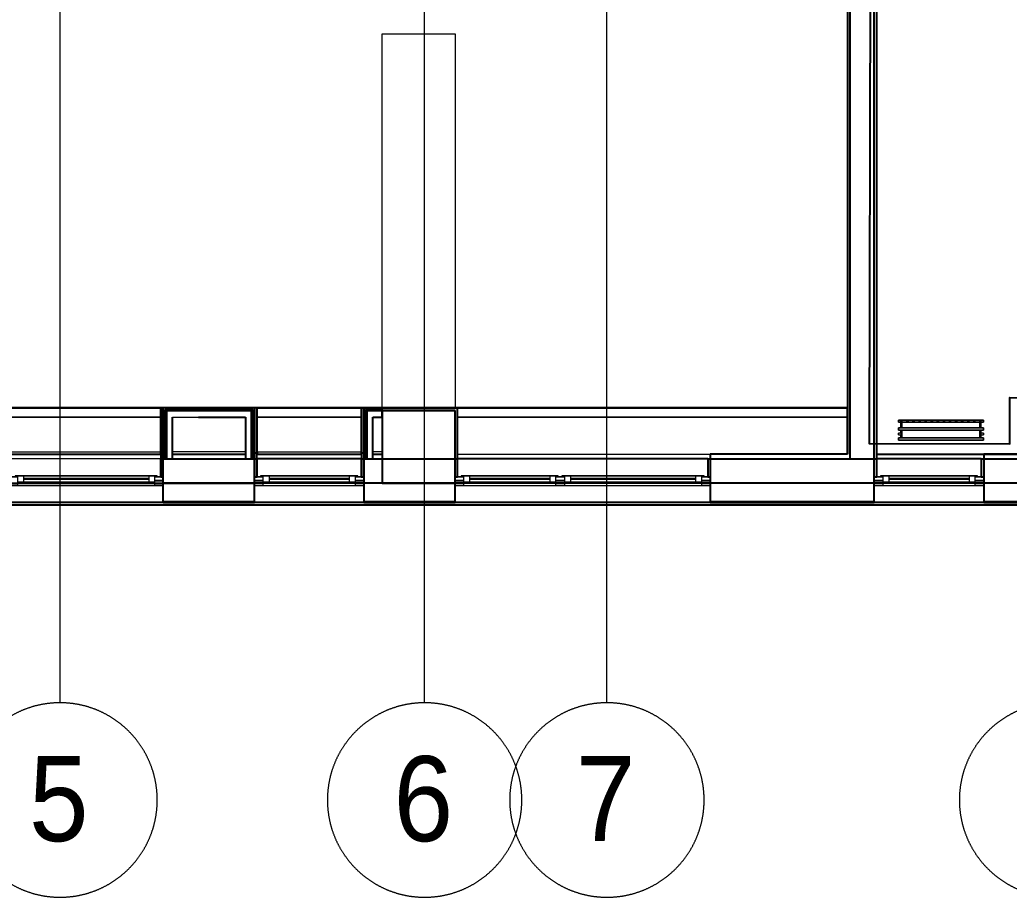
# Model space of a CAD drawing. Header units: millimetres. Extents: x 3914 to 443608, y -156176 to 78197.
# Drawn here: x 39936 to 48077, y -149619 to -142398 of the extents above; entities that cross this region are included whole.
import ezdxf

# ---------------------------------------------------------------- set-up
doc = ezdxf.new("R2010")
doc.units = ezdxf.units.MM
doc.linetypes.add('50_200_ШТРИХ_1Т_ш5_п1_п1_', pattern=[700, 500, -100, 0, -100])
for name, color, linetype, lineweight in [('A-FLOR', 7, 'Continuous', 9), ('A-GLAZ', 7, 'Continuous', 9), ('A-GLAZ-1', 7, 'Continuous', 5), ('A-WALL', 7, 'Continuous', 5), ('Оси', 7, 'Continuous', 9), ('Оси-1', 7, '50_200_ШТРИХ_1Т_ш5_п1_п1_', 9)]:
    doc.layers.add(name, color=color, linetype=linetype, lineweight=lineweight)
doc.layers.add('M-EQPM-1', color=7, linetype='Continuous', lineweight=9, true_color=0xb2b2b2)
doc.styles.add('Arial', font='arial.ttf', dxfattribs={"width": 0.9, "height": 700})

# ---------------------------------------------------------------- blocks, each defined once
blk = doc.blocks.new('120_Окно_СКБ_2Ст - 120_Окно_СКБ_2Ст 2100х2500 _мал створка справа_-V24-Объем проектирования 1 этажа')
at = {"layer": 'A-GLAZ'}
for p, q in [((-1050, -127), (-1050, -57)), ((-1050, -57), (-980, -57)), ((-980, -57), (-980, -127)), ((150, -127), (150, -57)), ((150, -57), (220, -57)), ((220, -57), (220, -127)), ((980, -127), (980, -57)), ((980, -57), (1050, -57)), ((1050, -57), (1050, -127)), ((-980, -127), (-1050, -127)), ((-980, -127), (-1000, -127)), ((-1000, -127), (-1000, -137)), ((-1000, -137), (170, -137)), ((170, -137), (-1000, -137)), ((150, -87), (-980, -87)), ((-980, -87), (-980, -127)), ((-930, -137), (-930, -87)), ((100, -137), (100, -87)), ((150, -127), (150, -87)), ((220, -127), (150, -127)), ((170, -127), (150, -127)), ((170, -137), (170, -127)), ((220, -127), (200, -127)), ((200, -127), (200, -137)), ((200, -137), (1000, -137)), ((1000, -137), (200, -137)), ((980, -87), (220, -87)), ((220, -87), (220, -127)), ((270, -137), (270, -87)), ((930, -137), (930, -87)), ((980, -127), (980, -87)), ((1050, -127), (980, -127)), ((1000, -127), (980, -127)), ((1000, -137), (1000, -127))]:
    blk.add_line(p, q, dxfattribs=at)
at = {"layer": 'A-GLAZ-1'}
for p, q in [((1050, -57), (-1050, -57)), ((-1030, -127), (-1000, -127)), ((-930, -107), (100, -107)), ((100, -117), (-930, -117)), ((170, -127), (200, -127)), ((270, -107), (930, -107)), ((930, -117), (270, -117)), ((1000, -127), (1030, -127))]:
    blk.add_line(p, q, dxfattribs=at)
blk = doc.blocks.new('120_Окно_СКБ_1Ст - 120_Окно_СКБ_1Ст 900х2500_h_-V46-Объем проектирования 1 этажа')
at = {"layer": 'A-GLAZ'}
for p, q in [((-450, -127), (-450, -57)), ((-450, -57), (-380, -57)), ((-380, -57), (-380, -127)), ((380, -127), (380, -57)), ((380, -57), (450, -57)), ((450, -57), (450, -127)), ((-380, -127), (-450, -127)), ((-380, -127), (-400, -127)), ((-400, -127), (-400, -137)), ((-400, -137), (400, -137)), ((400, -137), (-400, -137)), ((380, -87), (-380, -87)), ((-380, -87), (-380, -127)), ((-330, -137), (-330, -87)), ((330, -137), (330, -87)), ((380, -127), (380, -87)), ((450, -127), (380, -127)), ((400, -127), (380, -127)), ((400, -137), (400, -127))]:
    blk.add_line(p, q, dxfattribs=at)
at = {"layer": 'A-GLAZ-1'}
for p, q in [((450, -57), (-450, -57)), ((-430, -127), (-400, -127)), ((-330, -107), (330, -107)), ((330, -117), (-330, -117)), ((400, -127), (430, -127))]:
    blk.add_line(p, q, dxfattribs=at)
blk = doc.blocks.new('120_Окно_СКБ_2Ст - 120_Окно_СКБ_2Ст 2100х2500 _мал створка справа_-22445857-Объем проектирования 1 этажа')
at = {"layer": 'A-GLAZ'}
for p, q in [((-1050, -127), (-1050, -57)), ((-1050, -57), (-980, -57)), ((-980, -57), (-980, -127)), ((150, -127), (150, -57)), ((150, -57), (220, -57)), ((220, -57), (220, -127)), ((980, -127), (980, -57)), ((980, -57), (1050, -57)), ((1050, -57), (1050, -127)), ((-980, -127), (-1050, -127)), ((-980, -127), (-1000, -127)), ((-1000, -127), (-1000, -137)), ((-1000, -137), (170, -137)), ((170, -137), (-1000, -137)), ((150, -87), (-980, -87)), ((-980, -87), (-980, -127)), ((-930, -137), (-930, -87)), ((100, -137), (100, -87)), ((150, -127), (150, -87)), ((220, -127), (150, -127)), ((170, -127), (150, -127)), ((170, -137), (170, -127)), ((220, -127), (200, -127)), ((200, -127), (200, -137)), ((200, -137), (1000, -137)), ((1000, -137), (200, -137)), ((980, -87), (220, -87)), ((220, -87), (220, -127)), ((270, -137), (270, -87)), ((930, -137), (930, -87)), ((980, -127), (980, -87)), ((1050, -127), (980, -127)), ((1000, -127), (980, -127)), ((1000, -137), (1000, -127))]:
    blk.add_line(p, q, dxfattribs=at)
at = {"layer": 'A-GLAZ-1'}
for p, q in [((1050, -57), (-1050, -57)), ((-1030, -127), (-1000, -127)), ((-930, -107), (100, -107)), ((100, -117), (-930, -117)), ((170, -127), (200, -127)), ((270, -107), (930, -107)), ((930, -117), (270, -117)), ((1000, -127), (1030, -127))]:
    blk.add_line(p, q, dxfattribs=at)
blk = doc.blocks.new('radiator_prado_classic_z_tip_30_po exemplyaru - Classic Z Тип 30-500-30677900-Объем проектирования 1 этажа')
at = {"layer": 'M-EQPM-1'}
for p, q in [((0, 228), (0, 210)), ((700, 228), (0, 228)), ((0, 210), (0, 228)), ((0, 228), (12.5, 228)), ((0, 210), (700, 210)), ((17.8, 210), (0, 210)), ((700, 164), (0, 164)), ((0, 164), (0, 146)), ((0, 146), (0, 164)), ((0, 164), (17.8, 164)), ((12.5, 228), (37.5, 228)), ((37.5, 228), (12.5, 228)), ((12.5, 228), (37.5, 228)), ((12.5, 228), (17.5, 223)), ((12.5, 228), (17.5, 223)), ((32.5, 223), (17.5, 223)), ((17.5, 223), (32.5, 223)), ((17.5, 210), (17.5, 164)), ((17.5, 210), (17.5, 164)), ((17.8, 210), (17.5, 210)), ((17.5, 210), (17.8, 210)), ((17.8, 210), (17.5, 210)), ((17.5, 210), (32.5, 210)), ((17.8, 164), (17.5, 164)), ((17.5, 164), (17.8, 164)), ((17.8, 164), (17.5, 164)), ((17.5, 164), (32.5, 164)), ((32.2, 210), (17.8, 210)), ((17.8, 210), (32.2, 210)), ((32.2, 210), (17.8, 210)), ((32.2, 164), (17.8, 164)), ((17.8, 164), (32.2, 164)), ((32.2, 164), (17.8, 164)), ((32.5, 210), (32.2, 210)), ((32.2, 210), (32.5, 210)), ((32.5, 210), (32.2, 210)), ((667.8, 210), (32.2, 210)), ((32.5, 164), (32.2, 164)), ((32.2, 164), (32.5, 164)), ((32.5, 164), (32.2, 164)), ((32.2, 164), (667.8, 164)), ((32.5, 223), (37.5, 228)), ((37.5, 228), (32.5, 223)), ((32.5, 164), (32.5, 210)), ((32.5, 164), (32.5, 210)), ((37.5, 228), (62.5, 228)), ((62.5, 228), (87.5, 228)), ((87.5, 228), (62.5, 228)), ((62.5, 228), (87.5, 228)), ((62.5, 228), (67.5, 223)), ((62.5, 228), (67.5, 223)), ((82.5, 223), (67.5, 223)), ((67.5, 223), (82.5, 223)), ((82.5, 223), (87.5, 228)), ((87.5, 228), (82.5, 223)), ((87.5, 228), (112.5, 228)), ((112.5, 228), (137.5, 228)), ((137.5, 228), (112.5, 228)), ((112.5, 228), (137.5, 228)), ((112.5, 228), (117.5, 223)), ((112.5, 228), (117.5, 223)), ((132.5, 223), (117.5, 223)), ((117.5, 223), (132.5, 223)), ((132.5, 223), (137.5, 228)), ((137.5, 228), (132.5, 223)), ((137.5, 228), (162.5, 228)), ((162.5, 228), (187.5, 228)), ((187.5, 228), (162.5, 228)), ((162.5, 228), (187.5, 228)), ((162.5, 228), (167.5, 223)), ((162.5, 228), (167.5, 223)), ((182.5, 223), (167.5, 223)), ((167.5, 223), (182.5, 223)), ((182.5, 223), (187.5, 228)), ((187.5, 228), (182.5, 223)), ((187.5, 228), (212.5, 228)), ((212.5, 228), (237.5, 228)), ((237.5, 228), (212.5, 228)), ((212.5, 228), (237.5, 228)), ((212.5, 228), (217.5, 223)), ((212.5, 228), (217.5, 223)), ((232.5, 223), (217.5, 223)), ((217.5, 223), (232.5, 223)), ((232.5, 223), (237.5, 228)), ((237.5, 228), (232.5, 223)), ((237.5, 228), (262.5, 228)), ((262.5, 228), (287.5, 228)), ((287.5, 228), (262.5, 228)), ((262.5, 228), (287.5, 228)), ((262.5, 228), (267.5, 223)), ((262.5, 228), (267.5, 223)), ((282.5, 223), (267.5, 223)), ((267.5, 223), (282.5, 223)), ((282.5, 223), (287.5, 228)), ((287.5, 228), (282.5, 223)), ((287.5, 228), (312.5, 228)), ((312.5, 228), (337.5, 228)), ((337.5, 228), (312.5, 228)), ((312.5, 228), (337.5, 228)), ((312.5, 228), (317.5, 223)), ((312.5, 228), (317.5, 223)), ((332.5, 223), (317.5, 223)), ((317.5, 223), (332.5, 223)), ((332.5, 223), (337.5, 228)), ((337.5, 228), (332.5, 223)), ((337.5, 228), (362.5, 228)), ((362.5, 228), (387.5, 228)), ((387.5, 228), (362.5, 228)), ((362.5, 228), (387.5, 228)), ((362.5, 228), (367.5, 223)), ((362.5, 228), (367.5, 223)), ((382.5, 223), (367.5, 223)), ((367.5, 223), (382.5, 223)), ((382.5, 223), (387.5, 228)), ((387.5, 228), (382.5, 223)), ((387.5, 228), (412.5, 228)), ((412.5, 228), (437.5, 228)), ((437.5, 228), (412.5, 228)), ((412.5, 228), (437.5, 228)), ((412.5, 228), (417.5, 223)), ((412.5, 228), (417.5, 223)), ((432.5, 223), (417.5, 223)), ((417.5, 223), (432.5, 223)), ((432.5, 223), (437.5, 228)), ((437.5, 228), (432.5, 223)), ((437.5, 228), (462.5, 228)), ((462.5, 228), (487.5, 228)), ((487.5, 228), (462.5, 228)), ((462.5, 228), (487.5, 228)), ((462.5, 228), (467.5, 223)), ((462.5, 228), (467.5, 223)), ((482.5, 223), (467.5, 223)), ((467.5, 223), (482.5, 223)), ((482.5, 223), (487.5, 228)), ((487.5, 228), (482.5, 223)), ((487.5, 228), (512.5, 228)), ((512.5, 228), (537.5, 228)), ((537.5, 228), (512.5, 228)), ((512.5, 228), (537.5, 228)), ((512.5, 228), (517.5, 223)), ((512.5, 228), (517.5, 223)), ((532.5, 223), (517.5, 223)), ((517.5, 223), (532.5, 223)), ((532.5, 223), (537.5, 228)), ((537.5, 228), (532.5, 223)), ((537.5, 228), (562.5, 228)), ((562.5, 228), (587.5, 228)), ((587.5, 228), (562.5, 228)), ((562.5, 228), (587.5, 228)), ((562.5, 228), (567.5, 223)), ((562.5, 228), (567.5, 223)), ((582.5, 223), (567.5, 223)), ((567.5, 223), (582.5, 223)), ((582.5, 223), (587.5, 228)), ((587.5, 228), (582.5, 223)), ((587.5, 228), (612.5, 228)), ((612.5, 228), (637.5, 228)), ((637.5, 228), (612.5, 228)), ((612.5, 228), (637.5, 228)), ((612.5, 228), (617.5, 223)), ((617.5, 223), (612.5, 228)), ((632.5, 223), (617.5, 223)), ((617.5, 223), (632.5, 223)), ((632.5, 223), (637.5, 228)), ((637.5, 228), (632.5, 223)), ((637.5, 228), (662.5, 228)), ((662.5, 228), (687.5, 228)), ((687.5, 228), (662.5, 228)), ((662.5, 228), (687.5, 228)), ((662.5, 228), (667.5, 223)), ((662.5, 228), (667.5, 223)), ((682.5, 223), (667.5, 223)), ((667.5, 223), (682.5, 223)), ((667.5, 210), (667.5, 164)), ((667.5, 210), (667.5, 164)), ((667.8, 210), (667.5, 210)), ((667.5, 210), (682.5, 210)), ((667.8, 210), (667.5, 210)), ((667.5, 210), (667.8, 210)), ((667.8, 164), (667.5, 164)), ((667.5, 164), (682.5, 164)), ((667.8, 164), (667.5, 164)), ((667.5, 164), (667.8, 164)), ((668.5, 210), (667.8, 210)), ((682.2, 210), (667.8, 210)), ((667.8, 210), (682.2, 210)), ((675, 164), (667.8, 164)), ((682.2, 164), (667.8, 164)), ((667.8, 164), (682.2, 164)), ((671.2, 210), (668.5, 210)), ((673.1, 210), (671.2, 210)), ((682.2, 210), (673.1, 210)), ((678.7, 164), (675, 164)), ((682.2, 164), (678.7, 164)), ((682.5, 210), (682.2, 210)), ((682.5, 210), (682.2, 210)), ((682.2, 210), (682.5, 210)), ((700, 210), (682.2, 210)), ((682.5, 164), (682.2, 164)), ((682.5, 164), (682.2, 164)), ((682.2, 164), (682.5, 164)), ((682.2, 164), (700, 164)), ((682.5, 223), (687.5, 228)), ((687.5, 228), (682.5, 223)), ((682.5, 164), (682.5, 210)), ((682.5, 164), (682.5, 210)), ((689.2, 228), (700, 228)), ((700, 210), (700, 228)), ((700, 228), (700, 210)), ((700, 146), (700, 164)), ((700, 164), (700, 146)), ((0, 146), (700, 146)), ((18.5, 146), (0, 146)), ((17.5, 121.5), (0, 121.5)), ((17.5, 121.5), (0, 121.5)), ((0, 121.5), (0, 120.5)), ((0, 106.5), (0, 121.5)), ((0, 120.5), (0, 107.5)), ((0, 120.5), (0, 119.3)), ((0, 114), (0, 120.5)), ((0, 120.5), (0, 120.5)), ((0, 119.3), (0, 117.8)), ((0, 117.8), (0, 114)), ((0, 114), (0, 110.3)), ((0, 107.5), (0, 114)), ((0, 110.3), (0, 108.7)), ((0, 108.7), (0, 107.5)), ((0, 107.5), (0, 106.5)), ((0, 107.5), (0, 107.5)), ((0, 106.5), (17.5, 106.5)), ((0, 106.5), (17.5, 106.5)), ((700, 82), (0, 82)), ((0, 82), (0, 64)), ((0, 64), (0, 82)), ((0, 82), (18.5, 82)), ((17.5, 146), (17.5, 121.5)), ((17.5, 146), (17.5, 121.5)), ((17.5, 146), (18.5, 146)), ((18.5, 146), (17.5, 146)), ((17.5, 146), (18.5, 146)), ((32.5, 146), (17.5, 146)), ((17.5, 106.5), (17.5, 82)), ((17.5, 106.5), (17.5, 82)), ((18.5, 82), (17.5, 82)), ((17.5, 82), (18.5, 82)), ((18.5, 82), (17.5, 82)), ((17.5, 82), (32.5, 82)), ((18.5, 146), (32.2, 146)), ((32.2, 146), (18.5, 146)), ((18.5, 146), (32.2, 146)), ((32.2, 82), (18.5, 82)), ((18.5, 82), (32.2, 82)), ((32.2, 82), (18.5, 82)), ((32.2, 146), (32.5, 146)), ((32.5, 146), (32.2, 146)), ((32.2, 146), (32.5, 146)), ((667.8, 146), (32.2, 146)), ((32.5, 82), (32.2, 82)), ((32.2, 82), (32.5, 82)), ((32.5, 82), (32.2, 82)), ((32.2, 82), (667.8, 82)), ((32.5, 82), (32.5, 146)), ((32.5, 82), (32.5, 146)), ((667.5, 146), (667.5, 82)), ((667.5, 146), (667.5, 82)), ((667.5, 146), (667.8, 146)), ((682.5, 146), (667.5, 146)), ((667.5, 146), (667.8, 146)), ((667.8, 146), (667.5, 146)), ((667.8, 82), (667.5, 82)), ((667.5, 82), (682.5, 82)), ((667.8, 82), (667.5, 82)), ((667.5, 82), (667.8, 82)), ((667.8, 146), (675, 146)), ((667.8, 146), (681.5, 146)), ((681.5, 146), (667.8, 146)), ((669.7, 82), (667.8, 82)), ((681.5, 82), (667.8, 82)), ((667.8, 82), (681.5, 82)), ((681.5, 82), (669.7, 82)), ((675, 146), (681.5, 146)), ((681.5, 146), (682.5, 146)), ((681.5, 146), (682.5, 146)), ((682.5, 146), (681.5, 146)), ((700, 146), (681.5, 146)), ((682.5, 82), (681.5, 82)), ((682.5, 82), (681.5, 82)), ((681.5, 82), (682.5, 82)), ((681.5, 82), (700, 82)), ((682.5, 121.5), (682.5, 146)), ((682.5, 121.5), (682.5, 146)), ((700, 121.5), (682.5, 121.5)), ((700, 121.5), (682.5, 121.5)), ((682.5, 82), (682.5, 106.5)), ((682.5, 106.5), (700, 106.5)), ((682.5, 82), (682.5, 106.5)), ((682.5, 106.5), (700, 106.5)), ((700, 121.5), (700, 106.5)), ((700, 120.5), (700, 121.5)), ((700, 121.5), (700, 120.5)), ((700, 120.5), (700, 121.5)), ((700, 107.5), (700, 120.5)), ((700, 120.5), (700, 107.5)), ((700, 107.5), (700, 120.5)), ((700, 106.5), (700, 107.5)), ((700, 107.5), (700, 106.5)), ((700, 106.5), (700, 107.5)), ((700, 64), (700, 82)), ((700, 82), (700, 64)), ((700, 64), (0, 64)), ((0, 64), (700, 64))]:
    blk.add_line(p, q, dxfattribs=at)
for points, knots in [([(18.5, 120.5), (18.4, 120.6), (18.3, 120.7), (18.1, 120.9), (17.9, 121.1), (17.8, 121.2), (17.7, 121.3), (17.5, 121.5), (17.5, 121.5), (17.5, 121.5)], [0.7142857, 0.7142857, 0.7142857, 0.7142857, 0.75, 0.7857143, 0.8214286, 0.8571429, 0.8928571, 0.9285714, 1, 1, 1, 1]), ([(17.5, 121.5), (17.5, 121.5), (17.5, 121.5), (17.7, 121.3), (17.8, 121.2), (17.9, 121.1), (18.1, 120.9), (18.3, 120.7), (18.4, 120.6), (18.5, 120.5)], [0, 0, 0, 0, 0.0714286, 0.1071429, 0.1428571, 0.1785714, 0.2142857, 0.25, 0.2857143, 0.2857143, 0.2857143, 0.2857143]), ([(17.5, 121.5), (17.5, 121.5), (17.5, 121.5), (17.7, 121.3), (17.8, 121.2), (17.9, 121.1), (18.1, 120.9), (18.3, 120.7), (18.4, 120.6), (18.5, 120.5)], [0, 0, 0, 0, 0.0714286, 0.1071429, 0.1428571, 0.1785714, 0.2142857, 0.25, 0.2857143, 0.2857143, 0.2857143, 0.2857143]), ([(25, 114), (24.5, 114.5), (23.6, 115.4), (22.4, 116.6), (21.6, 117.4), (21.1, 117.9), (20.8, 118.2), (20.5, 118.5), (20.2, 118.8), (19.8, 119.1), (19.6, 119.4), (19.3, 119.7), (19, 120), (18.7, 120.3), (18.5, 120.5), (18.3, 120.7), (18.1, 120.9), (17.9, 121.1), (17.8, 121.2), (17.7, 121.3), (17.5, 121.5), (17.5, 121.5), (17.5, 121.5)], [0, 0, 0, 0, 0.142857, 0.285714, 0.357143, 0.392857, 0.428571, 0.464286, 0.5, 0.535714, 0.571429, 0.607143, 0.642857, 0.678571, 0.714286, 0.75, 0.785714, 0.821429, 0.857143, 0.892857, 0.928571, 1, 1, 1, 1]), ([(17.5, 106.5), (17.5, 106.5), (17.5, 106.5), (17.7, 106.7), (17.8, 106.8), (17.9, 106.9), (18.1, 107.1), (18.3, 107.3), (18.5, 107.5), (18.7, 107.7), (19, 108), (19.3, 108.3), (19.6, 108.6), (19.8, 108.9), (20.3, 109.3), (20.7, 109.7), (21.1, 110.1), (21.6, 110.6), (22.4, 111.4), (23.6, 112.6), (24.5, 113.5), (25, 114)], [0, 0, 0, 0, 0.071429, 0.107143, 0.142857, 0.178571, 0.214286, 0.25, 0.285714, 0.321429, 0.357143, 0.392857, 0.428571, 0.464286, 0.5, 0.571429, 0.607143, 0.642857, 0.714286, 0.857143, 1, 1, 1, 1]), ([(17.5, 106.5), (17.5, 106.5), (17.5, 106.5), (17.7, 106.7), (17.8, 106.8), (17.9, 106.9), (18.1, 107.1), (18.3, 107.3), (18.4, 107.4), (18.5, 107.5)], [0, 0, 0, 0, 0.0714286, 0.1071429, 0.1428571, 0.1785714, 0.2142857, 0.25, 0.2857143, 0.2857143, 0.2857143, 0.2857143]), ([(18.5, 107.5), (18.4, 107.4), (18.3, 107.3), (18.1, 107.1), (17.9, 106.9), (17.8, 106.8), (17.7, 106.7), (17.5, 106.5), (17.5, 106.5), (17.5, 106.5)], [0.7142857, 0.7142857, 0.7142857, 0.7142857, 0.75, 0.7857143, 0.8214286, 0.8571429, 0.8928571, 0.9285714, 1, 1, 1, 1]), ([(18.5, 107.5), (18.4, 107.4), (18.3, 107.3), (18.1, 107.1), (17.9, 106.9), (17.8, 106.8), (17.7, 106.7), (17.5, 106.5), (17.5, 106.5), (17.5, 106.5)], [0.7142857, 0.7142857, 0.7142857, 0.7142857, 0.75, 0.7857143, 0.8214286, 0.8571429, 0.8928571, 0.9285714, 1, 1, 1, 1]), ([(22.1, 116.9), (21.9, 117.1), (21.6, 117.4), (21.1, 117.9), (20.8, 118.2), (20.5, 118.5), (20.2, 118.8), (19.9, 119.2), (19.7, 119.3), (19.6, 119.4)], [0.2857143, 0.2857143, 0.2857143, 0.2857143, 0.3571429, 0.3928571, 0.4285714, 0.4642857, 0.5, 0.5357143, 0.5714286, 0.5714286, 0.5714286, 0.5714286]), ([(19.6, 119.4), (19.7, 119.3), (19.9, 119.2), (20.3, 118.7), (20.7, 118.3), (21.1, 117.9), (21.6, 117.4), (21.9, 117.1), (22.1, 116.9)], [0.4285714, 0.4285714, 0.4285714, 0.4285714, 0.4642857, 0.5, 0.5714286, 0.6071429, 0.6428571, 0.7142857, 0.7142857, 0.7142857, 0.7142857]), ([(19.6, 119.4), (19.7, 119.3), (19.8, 119.1), (20.3, 118.7), (20.7, 118.3), (21.1, 117.9), (21.6, 117.4), (21.9, 117.1), (22.1, 116.9)], [0.4285714, 0.4285714, 0.4285714, 0.4285714, 0.4642857, 0.5, 0.5714286, 0.6071429, 0.6428571, 0.7142857, 0.7142857, 0.7142857, 0.7142857]), ([(19.6, 108.6), (19.7, 108.7), (19.9, 108.8), (20.3, 109.3), (20.7, 109.7), (21.1, 110.1), (21.6, 110.6), (21.9, 110.9), (22.1, 111.1)], [0.4285714, 0.4285714, 0.4285714, 0.4285714, 0.4642857, 0.5, 0.5714286, 0.6071429, 0.6428571, 0.7142857, 0.7142857, 0.7142857, 0.7142857]), ([(22.1, 111.1), (21.9, 110.9), (21.6, 110.6), (21.1, 110.1), (20.8, 109.8), (20.5, 109.5), (20.2, 109.2), (19.9, 108.8), (19.7, 108.7), (19.6, 108.6)], [0.2857143, 0.2857143, 0.2857143, 0.2857143, 0.3571429, 0.3928571, 0.4285714, 0.4642857, 0.5, 0.5357143, 0.5714286, 0.5714286, 0.5714286, 0.5714286]), ([(22.1, 111.1), (21.9, 110.9), (21.6, 110.6), (21.1, 110.1), (20.8, 109.8), (20.5, 109.5), (20.2, 109.2), (19.8, 108.9), (19.7, 108.7), (19.6, 108.6)], [0.2857143, 0.2857143, 0.2857143, 0.2857143, 0.3571429, 0.3928571, 0.4285714, 0.4642857, 0.5, 0.5357143, 0.5714286, 0.5714286, 0.5714286, 0.5714286]), ([(675, 114), (675.5, 114.5), (676.4, 115.4), (677.6, 116.6), (678.4, 117.4), (678.9, 117.9), (679.2, 118.2), (679.5, 118.5), (679.8, 118.8), (680.1, 119.2), (680.4, 119.4), (680.7, 119.7), (681, 120), (681.3, 120.3), (681.5, 120.5), (681.7, 120.7), (681.9, 120.9), (682.1, 121.1), (682.2, 121.2), (682.3, 121.3), (682.5, 121.5), (682.5, 121.5), (682.5, 121.5)], [0, 0, 0, 0, 0.142857, 0.285714, 0.357143, 0.392857, 0.428571, 0.464286, 0.5, 0.535714, 0.571429, 0.607143, 0.642857, 0.678571, 0.714286, 0.75, 0.785714, 0.821429, 0.857143, 0.892857, 0.928571, 1, 1, 1, 1]), ([(682.5, 106.5), (682.5, 106.5), (682.5, 106.5), (682.3, 106.7), (682.2, 106.8), (682.1, 106.9), (681.9, 107.1), (681.7, 107.3), (681.5, 107.5), (681.3, 107.7), (681, 108), (680.7, 108.3), (680.4, 108.6), (680.1, 108.8), (679.7, 109.3), (679.3, 109.7), (678.9, 110.1), (678.4, 110.6), (677.6, 111.4), (676.4, 112.6), (675.5, 113.5), (675, 114)], [0, 0, 0, 0, 0.071429, 0.107143, 0.142857, 0.178571, 0.214286, 0.25, 0.285714, 0.321429, 0.357143, 0.392857, 0.428571, 0.464286, 0.5, 0.571429, 0.607143, 0.642857, 0.714286, 0.857143, 1, 1, 1, 1]), ([(680.4, 119.4), (680.3, 119.3), (680.1, 119.2), (679.7, 118.7), (679.3, 118.3), (678.9, 117.9), (678.4, 117.4), (678.1, 117.1), (677.9, 116.9)], [0.4285714, 0.4285714, 0.4285714, 0.4285714, 0.4642857, 0.5, 0.5714286, 0.6071429, 0.6428571, 0.7142857, 0.7142857, 0.7142857, 0.7142857]), ([(680.4, 119.4), (680.3, 119.3), (680.1, 119.2), (679.7, 118.7), (679.3, 118.3), (678.9, 117.9), (678.4, 117.4), (678.1, 117.1), (677.9, 116.9)], [0.4285714, 0.4285714, 0.4285714, 0.4285714, 0.4642857, 0.5, 0.5714286, 0.6071429, 0.6428571, 0.7142857, 0.7142857, 0.7142857, 0.7142857]), ([(677.9, 116.9), (678.1, 117.1), (678.4, 117.4), (678.9, 117.9), (679.2, 118.2), (679.5, 118.5), (679.8, 118.8), (680.1, 119.2), (680.3, 119.3), (680.4, 119.4)], [0.2857143, 0.2857143, 0.2857143, 0.2857143, 0.3571429, 0.3928571, 0.4285714, 0.4642857, 0.5, 0.5357143, 0.5714286, 0.5714286, 0.5714286, 0.5714286]), ([(677.9, 111.1), (678.1, 110.9), (678.4, 110.6), (678.9, 110.1), (679.2, 109.8), (679.5, 109.5), (679.8, 109.2), (680.1, 108.8), (680.3, 108.7), (680.4, 108.6)], [0.2857143, 0.2857143, 0.2857143, 0.2857143, 0.3571429, 0.3928571, 0.4285714, 0.4642857, 0.5, 0.5357143, 0.5714286, 0.5714286, 0.5714286, 0.5714286]), ([(677.9, 111.1), (678.1, 110.9), (678.4, 110.6), (678.9, 110.1), (679.2, 109.8), (679.5, 109.5), (679.8, 109.2), (680.1, 108.8), (680.3, 108.7), (680.4, 108.6)], [0.2857143, 0.2857143, 0.2857143, 0.2857143, 0.3571429, 0.3928571, 0.4285714, 0.4642857, 0.5, 0.5357143, 0.5714286, 0.5714286, 0.5714286, 0.5714286]), ([(680.4, 108.6), (680.3, 108.7), (680.1, 108.8), (679.7, 109.3), (679.3, 109.7), (678.9, 110.1), (678.4, 110.6), (678.1, 110.9), (677.9, 111.1)], [0.4285714, 0.4285714, 0.4285714, 0.4285714, 0.4642857, 0.5, 0.5714286, 0.6071429, 0.6428571, 0.7142857, 0.7142857, 0.7142857, 0.7142857]), ([(682.5, 121.5), (682.5, 121.5), (682.5, 121.5), (682.3, 121.3), (682.2, 121.2), (682.1, 121.1), (681.9, 120.9), (681.7, 120.7), (681.6, 120.6), (681.5, 120.5)], [0, 0, 0, 0, 0.0714286, 0.1071429, 0.1428571, 0.1785714, 0.2142857, 0.25, 0.2857143, 0.2857143, 0.2857143, 0.2857143]), ([(682.5, 121.5), (682.5, 121.5), (682.5, 121.5), (682.3, 121.3), (682.2, 121.2), (682.1, 121.1), (681.9, 120.9), (681.7, 120.7), (681.6, 120.6), (681.5, 120.5)], [0, 0, 0, 0, 0.0714286, 0.1071429, 0.1428571, 0.1785714, 0.2142857, 0.25, 0.2857143, 0.2857143, 0.2857143, 0.2857143]), ([(681.5, 120.5), (681.6, 120.6), (681.7, 120.7), (681.9, 120.9), (682.1, 121.1), (682.2, 121.2), (682.3, 121.3), (682.5, 121.5), (682.5, 121.5), (682.5, 121.5)], [0.7142857, 0.7142857, 0.7142857, 0.7142857, 0.75, 0.7857143, 0.8214286, 0.8571429, 0.8928571, 0.9285714, 1, 1, 1, 1]), ([(681.5, 107.5), (681.6, 107.4), (681.7, 107.3), (681.9, 107.1), (682.1, 106.9), (682.2, 106.8), (682.3, 106.7), (682.5, 106.5), (682.5, 106.5), (682.5, 106.5)], [0.7142857, 0.7142857, 0.7142857, 0.7142857, 0.75, 0.7857143, 0.8214286, 0.8571429, 0.8928571, 0.9285714, 1, 1, 1, 1]), ([(681.5, 107.5), (681.6, 107.4), (681.7, 107.3), (681.9, 107.1), (682.1, 106.9), (682.2, 106.8), (682.3, 106.7), (682.5, 106.5), (682.5, 106.5), (682.5, 106.5)], [0.7142857, 0.7142857, 0.7142857, 0.7142857, 0.75, 0.7857143, 0.8214286, 0.8571429, 0.8928571, 0.9285714, 1, 1, 1, 1]), ([(682.5, 106.5), (682.5, 106.5), (682.5, 106.5), (682.3, 106.7), (682.2, 106.8), (682.1, 106.9), (681.9, 107.1), (681.7, 107.3), (681.6, 107.4), (681.5, 107.5)], [0, 0, 0, 0, 0.0714286, 0.1071429, 0.1428571, 0.1785714, 0.2142857, 0.25, 0.2857143, 0.2857143, 0.2857143, 0.2857143])]:
    blk.add_open_spline(points, degree=3, knots=knots, dxfattribs=at)
for points in [[(19.6, 119.4), (19.5, 119.5), (19.3, 119.7), (19, 120), (18.7, 120.3), (18.6, 120.4), (18.5, 120.5)], [(18.5, 120.5), (18.6, 120.4), (18.7, 120.3), (19, 120), (19.3, 119.7), (19.5, 119.5), (19.6, 119.4)], [(18.5, 120.5), (18.6, 120.4), (18.7, 120.3), (19, 120), (19.3, 119.7), (19.5, 119.5), (19.6, 119.4)], [(18.5, 107.5), (18.6, 107.6), (18.7, 107.7), (19, 108), (19.3, 108.3), (19.5, 108.5), (19.6, 108.6)], [(19.6, 108.6), (19.5, 108.5), (19.3, 108.3), (19, 108), (18.7, 107.7), (18.6, 107.6), (18.5, 107.5)], [(19.6, 108.6), (19.5, 108.5), (19.3, 108.3), (19, 108), (18.7, 107.7), (18.6, 107.6), (18.5, 107.5)], [(25, 114), (24.5, 114.5), (23.6, 115.4), (22.6, 116.4), (22.1, 116.9)], [(22.1, 116.9), (22.6, 116.4), (23.6, 115.4), (24.5, 114.5), (25, 114)], [(22.1, 116.9), (22.6, 116.4), (23.6, 115.4), (24.5, 114.5), (25, 114)], [(22.1, 111.1), (22.6, 111.6), (23.6, 112.6), (24.5, 113.5), (25, 114)], [(25, 114), (24.5, 113.5), (23.6, 112.6), (22.6, 111.6), (22.1, 111.1)], [(25, 114), (24.5, 113.5), (23.6, 112.6), (22.6, 111.6), (22.1, 111.1)], [(677.9, 116.9), (677.4, 116.4), (676.4, 115.4), (675.5, 114.5), (675, 114)], [(677.9, 116.9), (677.4, 116.4), (676.4, 115.4), (675.5, 114.5), (675, 114)], [(675, 114), (675.5, 114.5), (676.4, 115.4), (677.4, 116.4), (677.9, 116.9)], [(675, 114), (675.5, 113.5), (676.4, 112.6), (677.4, 111.6), (677.9, 111.1)], [(675, 114), (675.5, 113.5), (676.4, 112.6), (677.4, 111.6), (677.9, 111.1)], [(677.9, 111.1), (677.4, 111.6), (676.4, 112.6), (675.5, 113.5), (675, 114)], [(681.5, 120.5), (681.4, 120.4), (681.3, 120.3), (681, 120), (680.7, 119.7), (680.5, 119.5), (680.4, 119.4)], [(681.5, 120.5), (681.4, 120.4), (681.3, 120.3), (681, 120), (680.7, 119.7), (680.5, 119.5), (680.4, 119.4)], [(680.4, 119.4), (680.5, 119.5), (680.7, 119.7), (681, 120), (681.3, 120.3), (681.4, 120.4), (681.5, 120.5)], [(680.4, 108.6), (680.5, 108.5), (680.7, 108.3), (681, 108), (681.3, 107.7), (681.4, 107.6), (681.5, 107.5)], [(680.4, 108.6), (680.5, 108.5), (680.7, 108.3), (681, 108), (681.3, 107.7), (681.4, 107.6), (681.5, 107.5)], [(681.5, 107.5), (681.4, 107.6), (681.3, 107.7), (681, 108), (680.7, 108.3), (680.5, 108.5), (680.4, 108.6)]]:
    blk.add_open_spline(points, degree=3, dxfattribs=at)
blk = doc.blocks.new('Зашивка приборов отопления19 - Зашивка приборов отопления-33282289-Объем проектирования 1 этажа')
at = {"layer": 'A-WALL'}
for p, q in [((12120, 520), (10060, 520)), ((10060, 445), (12120, 445)), ((12120, 445), (10060.9, 445)), ((10060.9, 445), (10060.9, 105)), ((10060.9, 105), (12120.2, 105))]:
    blk.add_line(p, q, dxfattribs=at)
blk = doc.blocks.new('Зашивка приборов отопления20 - Зашивка приборов отопления-33282357-Объем проектирования 1 этажа')
at = {"layer": 'A-WALL'}
for p, q in [((10940, 520), (10080, 520)), ((10940, 445), (10080, 445)), ((10080, 445), (10940, 445)), ((10060.9, 150), (10060.9, 105)), ((10060.9, 105), (10960, 105))]:
    blk.add_line(p, q, dxfattribs=at)
blk = doc.blocks.new('Зашивка приборов отопления21 - Зашивка приборов отопления-33282451-Объем проектирования 1 этажа')
at = {"layer": 'A-WALL'}
for p, q in [((13270.9, 520), (10060.9, 520)), ((13270.9, 445), (10060.9, 445)), ((10060.9, 445), (13270.9, 445)), ((10061.7, 105), (12140.9, 105))]:
    blk.add_line(p, q, dxfattribs=at)
blk = doc.blocks.new('Ось сетки - D8-29747960-Объем проектирования 1 этажа')
at = {"layer": 'Оси-1'}
for start, end in [(360, 180), (180, 360)]:
    blk.add_arc((0, 0), 4, start, end, dxfattribs=at)

msp = doc.modelspace()

# ---------------------------------------------------------------- linework, layer by layer
for p, q in [((46967, -146362.7), (46967, -138432.7)), ((46988, -145971.7), (46988, -138453.7)), ((46767, -141722.7), (46767, -146012.7)), ((46746, -141743.7), (46746, -145971.7)), ((39037.5, -145591.7), (41096, -145591.7)), ((41096, -145592.7), (39038, -145592.7)), ((41888, -145591.7), (41096, -145591.7)), ((41096, -145591.7), (41096, -145971.7)), ((41097, -145592.7), (41117, -145592.7)), ((41097, -145971.7), (41097, -145592.7)), ((41117, -146362.7), (41117, -145592.7)), ((41887, -145592.7), (41117, -145592.7)), ((41117, -145612.7), (41867, -145612.7)), ((41129.5, -145605.2), (41129.5, -146012.7)), ((41854.5, -145605.2), (41129.5, -145605.2)), ((41142, -145617.7), (41142, -146012.7)), ((41842, -145617.7), (41142, -145617.7)), ((41842, -146012.7), (41842, -145617.7)), ((41854.5, -146012.7), (41854.5, -145605.2)), ((41867, -146362.7), (41867, -145592.7)), ((41887, -145962.7), (41887, -145592.7)), ((41888, -145591.7), (42745.8, -145591.7)), ((41888, -145591.7), (41888, -145592.7)), ((41888, -145962.7), (41888, -145592.7)), ((42745.8, -145592.7), (41888, -145592.7)), ((43538, -145591.7), (42745.8, -145591.7)), ((42745.8, -145592.7), (42745.8, -145591.7)), ((42745.8, -145592.7), (42745.8, -145972.2)), ((42746.8, -145972.2), (42746.8, -145592.7)), ((42746.8, -145592.7), (43537, -145592.7)), ((42747, -145592.7), (42747, -145962.7)), ((42767, -145592.7), (42767, -146362.7)), ((42767, -145612.7), (43517, -145612.7)), ((42779.5, -145605.2), (42779.5, -146012.7)), ((42917, -145605.2), (42779.5, -145605.2)), ((42792, -145617.7), (42792, -146012.7)), ((42917, -145617.7), (42792, -145617.7)), ((42917, -145667.7), (42917, -145592.7)), ((43517, -145612.7), (42917, -145612.7)), ((42917, -145612.7), (42917, -146212.7)), ((43517, -146362.7), (43517, -145612.7)), ((43517, -146212.7), (43517, -145612.7)), ((43537, -145972.7), (43537, -145592.7)), ((43538, -145591.7), (46746, -145591.7)), ((43538, -145591.7), (43538, -145592.7)), ((43538, -145972.7), (43538, -145592.7)), ((46746, -145592.7), (43538, -145592.7)), ((46747, -145971.7), (46747, -145590)), ((41192, -146012.7), (41192, -145667.7)), ((41407.2, -145667.7), (41792, -145667.7)), ((41792, -145667.7), (41792, -146012.7)), ((42842, -146012.7), (42842, -145667.7)), ((42842, -145667.7), (42917, -145667.7)), ((41867, -145962.7), (41887, -145962.7)), ((41887, -145962.7), (41888, -145962.7)), ((41887, -146012.7), (41887, -145962.7)), ((41888, -145962.7), (41888, -145972.2)), ((42747, -145962.7), (42767, -145962.7)), ((42747, -145962.7), (42747, -146012.7)), ((39037, -145972.7), (41097, -145972.7)), ((41096, -145971.7), (41097, -145971.7)), ((41096, -146012.7), (41096, -146160.7)), ((41097, -146012.7), (41096, -146012.7)), ((41097, -145971.7), (41097, -146012.7)), ((41097, -146012.7), (41887, -146012.7)), ((41097, -146160.7), (41097, -146012.7)), ((41192, -145972.7), (41792, -145972.7)), ((41888, -145972.2), (41887, -145972.2)), ((41887, -145972.7), (42747, -145972.7)), ((41887, -146160.7), (41887, -146012.7)), ((41888, -146012.7), (41887, -146012.7)), ((42746, -146012.7), (41888, -146012.7)), ((41888, -146160.7), (41888, -146012.7)), ((42745.8, -145972.2), (42746.8, -145972.2)), ((42746, -146012.7), (42746, -146160.7)), ((42747, -146012.7), (42746, -146012.7)), ((42747, -146012.7), (43537, -146012.7)), ((42747, -146012.7), (42747, -146160.7)), ((42842, -145972.7), (42917, -145972.7)), ((43537, -145972.7), (43538, -145972.7)), ((43537, -146160.7), (43537, -146012.7)), ((43538, -146012.7), (43537, -146012.7)), ((43538, -146012.7), (43538, -145972.7)), ((45596, -146012.7), (43538, -146012.7)), ((43538, -146160.7), (43538, -146012.7)), ((45596, -146012.7), (45596, -146160.7)), ((45597, -146012.7), (45596, -146012.7)), ((45597, -146012.7), (46987, -146012.7)), ((45597, -146012.7), (45597, -146160.7)), ((46746, -145971.7), (45617, -145971.7)), ((45617, -145971.7), (45617, -145972.7)), ((45617, -145972.7), (45617, -146362.7)), ((46747, -145972.7), (45617, -145972.7)), ((46747, -145972.7), (46747, -145971.7)), ((46987, -145972.7), (46988, -145972.7)), ((46987, -146160.7), (46987, -146012.7)), ((46988, -146012.7), (46987, -146012.7)), ((46988, -145971.7), (46988, -145972.7)), ((46988, -145971.7), (47867, -145971.7)), ((46988, -145972.7), (47867, -145972.7)), ((46988, -146012.7), (46988, -145972.7)), ((47846, -146012.7), (46988, -146012.7)), ((46988, -146160.7), (46988, -146012.7)), ((47846, -146012.7), (47846, -146160.7)), ((47847, -146012.7), (47846, -146012.7)), ((47847, -146012.7), (48167, -146012.7)), ((47847, -146012.7), (47847, -146160.7)), ((47867, -145971.7), (47867, -145972.7)), ((47867, -145971.7), (48147, -145971.7)), ((47867, -145972.7), (47867, -146362.7)), ((48147, -145972.7), (47867, -145972.7)), ((41117, -146192.7), (41047, -146192.7)), ((41096, -146160.7), (41097, -146160.7)), ((41097, -146160.7), (41117, -146160.7)), ((41867, -146160.7), (41887, -146160.7)), ((41937, -146192.7), (41867, -146192.7)), ((41887, -146160.7), (41888, -146160.7)), ((42767, -146192.7), (42697, -146192.7)), ((42746, -146160.7), (42747, -146160.7)), ((42747, -146160.7), (42767, -146160.7)), ((43517, -146160.7), (43537, -146160.7)), ((43587, -146192.7), (43517, -146192.7)), ((43537, -146160.7), (43538, -146160.7)), ((44417, -146192.7), (44347, -146192.7)), ((45617, -146192.7), (45547, -146192.7)), ((45596, -146160.7), (45597, -146160.7)), ((45597, -146160.7), (45617, -146160.7)), ((46967, -146160.7), (46987, -146160.7)), ((47037, -146192.7), (46967, -146192.7)), ((46987, -146160.7), (46988, -146160.7)), ((47867, -146192.7), (47797, -146192.7)), ((47846, -146160.7), (47847, -146160.7)), ((47847, -146160.7), (47867, -146160.7)), ((34517, -146212.7), (41867, -146212.7)), ((48167, -146212.7), (41117, -146212.7)), ((42917, -146212.7), (43517, -146212.7)), ((41117, -146370.7), (39017, -146370.7)), ((41117, -146362.7), (41117, -146370.7)), ((41117, -146362.7), (41867, -146362.7)), ((41117, -146365.7), (41867, -146365.7)), ((41117, -146370.7), (41867, -146370.7)), ((41867, -146370.7), (41867, -146362.7)), ((42767, -146370.7), (41867, -146370.7)), ((42767, -146362.7), (42767, -146370.7)), ((42767, -146362.7), (43517, -146362.7)), ((42767, -146365.7), (43517, -146365.7)), ((42767, -146370.7), (43517, -146370.7)), ((43517, -146370.7), (43517, -146362.7)), ((45617, -146370.7), (43517, -146370.7)), ((45617, -146362.7), (45617, -146370.7)), ((45617, -146362.7), (46967, -146362.7)), ((45617, -146365.7), (46967, -146365.7)), ((45617, -146370.7), (46967, -146370.7)), ((46967, -146370.7), (46967, -146362.7)), ((47867, -146370.7), (46967, -146370.7)), ((47867, -146362.7), (47867, -146370.7)), ((47867, -146362.7), (48892, -146362.7)), ((47867, -146365.7), (48892, -146365.7)), ((47867, -146370.7), (48892, -146370.7)), ((98537, -146392.7), (25967, -146392.7))]:
    msp.add_line(p, q)
at = {"flags": 128}
msp.add_lwpolyline([(53750.2, -138382.9), (52392.2, -138379.7), (52390.6, -139069.7), (51198.6, -139066.9), (51200.2, -138356.9), (48742.2, -138351.1), (48741.3, -138751.1), (48099.3, -138749.6), (48100.2, -138369.6), (46942.2, -138366.9), (46924.5, -145884.9), (48082.5, -145887.6), (48083.4, -145507.6), (48850.4, -145509.4), (48849.5, -145889.4), (51732.5, -145896.2), (51733.4, -145516.2), (52623.9, -145518.3), (52623, -145898.3), (55382.3, -145904.7), (55383.2, -145524.7), (55583.2, -145525.2), (55598.3, -139084.2), (53748.5, -139079.9)], close=True, dxfattribs=at)
at = {"layer": 'A-FLOR'}
for p, q in [((46987, -145972.7), (46987, -138453.7)), ((46747, -141742.7), (46747, -145590)), ((42917, -145592.7), (42917, -142512.7)), ((42917, -142512.7), (43517, -142512.7)), ((43517, -142512.7), (43517, -145592.7)), ((43536.1, -145592.7), (42747, -145592.7)), ((41097, -145667.7), (39037, -145667.7)), ((41192, -145667.7), (41407.2, -145667.7)), ((42747, -145667.7), (41887, -145667.7)), ((42915.7, -145667.7), (42915.7, -145952.5)), ((46747, -145667.7), (43537, -145667.7)), ((39037, -145952.5), (41097, -145952.5)), ((41792, -145952.5), (41192, -145952.5)), ((41887, -145952.5), (42747, -145952.5)), ((42915.7, -145952.5), (42842, -145952.5)), ((43538, -145972.7), (45617, -145972.7))]:
    msp.add_line(p, q, dxfattribs=at)
at = {"layer": 'Оси'}
for points in [[(40267, -148019), (40267, -143019), (40267, -123714.7), (40267, -118714.7)], [(43267, -148019), (43267, -143019), (43267, -123714.7), (43267, -118714.7)], [(44767, -148019), (44767, -143019), (44767, -123714.7), (44767, -118714.7)]]:
    msp.add_lwpolyline(points, dxfattribs=at)

# ---------------------------------------------------------------- block references
for name, p in [('Зашивка приборов отопления19 - Зашивка приборов отопления-33282289-Объем проектирования 1 этажа', (28977, -146112.7)), ('Зашивка приборов отопления20 - Зашивка приборов отопления-33282357-Объем проектирования 1 этажа', (31807, -146112.7)), ('Зашивка приборов отопления21 - Зашивка приборов отопления-33282451-Объем проектирования 1 этажа', (33476.1, -146112.7))]:
    msp.add_blockref(name, p)
at = {"color": 3, "rotation": 180}
for name, p in [('120_Окно_СКБ_2Ст - 120_Окно_СКБ_2Ст 2100х2500 _мал створка справа_-V24-Объем проектирования 1 этажа', (40067, -146287.7)), ('120_Окно_СКБ_1Ст - 120_Окно_СКБ_1Ст 900х2500_h_-V46-Объем проектирования 1 этажа', (42317, -146287.7)), ('120_Окно_СКБ_2Ст - 120_Окно_СКБ_2Ст 2100х2500 _мал створка справа_-22445857-Объем проектирования 1 этажа', (44567, -146287.7)), ('120_Окно_СКБ_1Ст - 120_Окно_СКБ_1Ст 900х2500_h_-V46-Объем проектирования 1 этажа', (47417, -146287.7))]:
    msp.add_blockref(name, p, dxfattribs=at)
at = {"layer": 'M-EQPM-1'}
msp.add_blockref('radiator_prado_classic_z_tip_30_po exemplyaru - Classic Z Тип 30-500-30677900-Объем проектирования 1 этажа', (47165, -145920.7), dxfattribs=at)
at = {"layer": 'Оси-1', "xscale": 199.9999999999999, "yscale": 199.9999999999999, "zscale": 199.9999999999999}
for p in [(40267, -148819), (43267, -148819), (44767, -148819), (48467, -148819)]:
    msp.add_blockref('Ось сетки - D8-29747960-Объем проектирования 1 этажа', p, dxfattribs=at)

# ---------------------------------------------------------------- texts
at = {"layer": 'Оси', "char_height": 700, "width": 606.076, "attachment_point": 1, "style": 'Arial'}
for s, insert in [('\\fArial|b0|i0|c204|p34|;\\W.9;5', (40012, -148457.7)), ('\\fArial|b0|i0|c204|p34|;\\W.9;6', (43012, -148457.7)), ('\\fArial|b0|i0|c204|p34|;\\W.9;7', (44512, -148457.7))]:
    msp.add_mtext(s, dxfattribs=dict(at, insert=insert))

doc.saveas('drawing.dxf')
